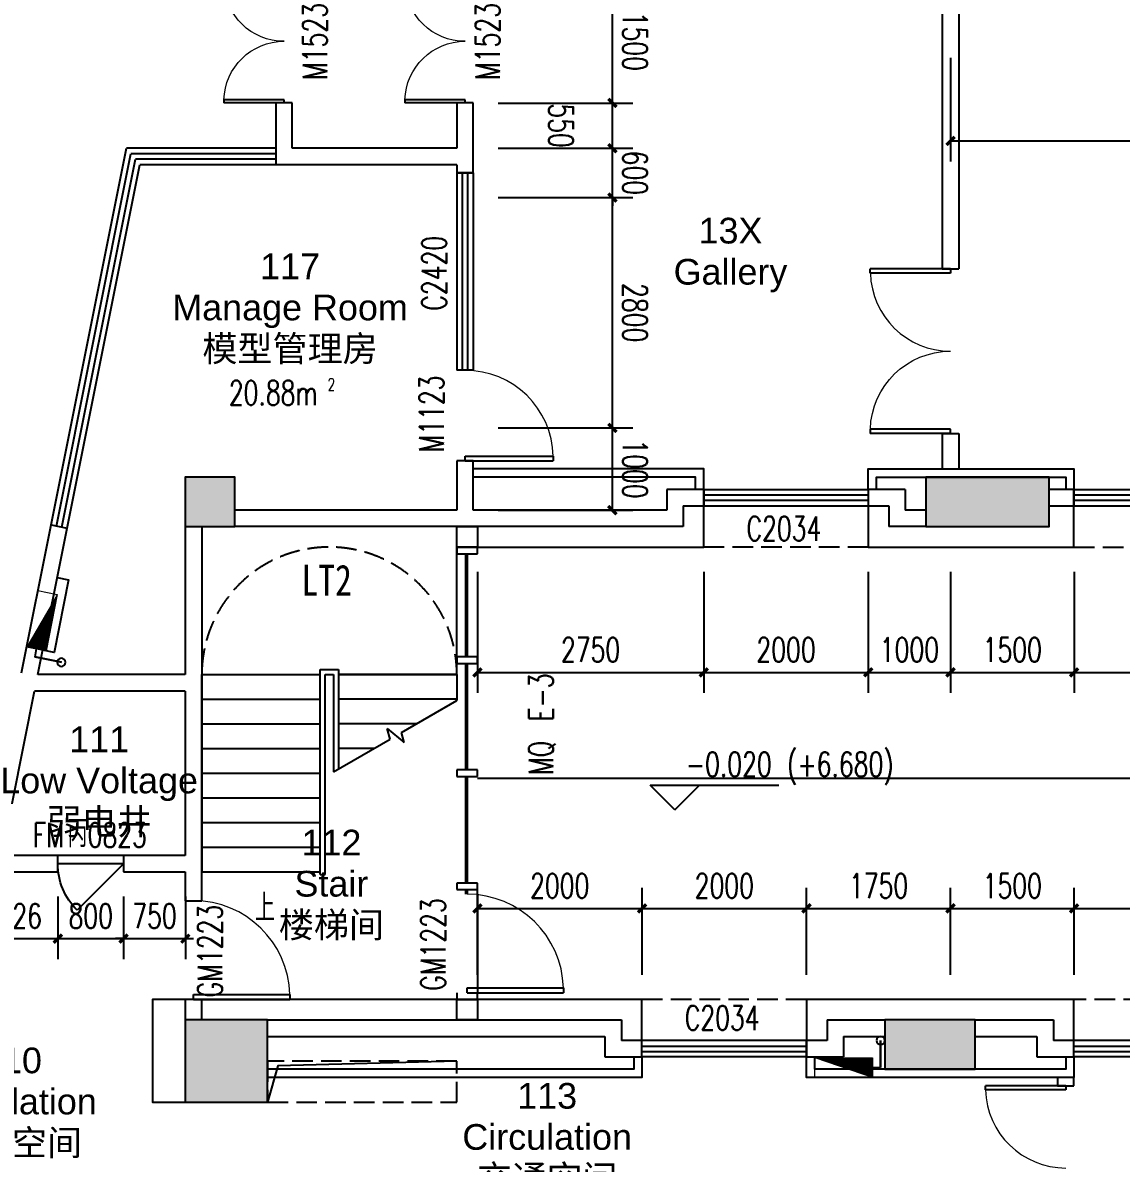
# Model space of a CAD drawing. Header units: inches. Extents: x -97096 to 280004, y -37912 to 97116.
# Drawn here: x 227146 to 240494, y -13034 to 832 of the extents above; entities that cross this region are included whole.
import ezdxf
from ezdxf.enums import TextEntityAlignment as Align

# ---------------------------------------------------------------- set-up
doc = ezdxf.new("R2010")
doc.units = ezdxf.units.IN
doc.header["$LTSCALE"] = 1000
doc.header["$MEASUREMENT"] = 0
doc.linetypes.add('DASH', pattern=[0.35, 0.25, -0.1])
for name, color, linetype in [('3T_BAR', 7, 'Continuous'), ('A-DETL-NOTE', 1, 'Continuous'), ('COLUMN', 2, 'Continuous'), ('CURTWALL', 4, 'Continuous'), ('DIM_ELEV', 3, 'Continuous'), ('DIM_SYMB', 3, 'Continuous'), ('DOOR_FIRE', 4, 'Continuous'), ('DOOR_FIRE_TEXT', 7, 'Continuous'), ('PUB_DIM', 3, 'Continuous'), ('PUB_HATCH', 253, 'Continuous'), ('PUB_TEXT', 7, 'Continuous'), ('S-XP', 1, 'Continuous'), ('S-XP-LG', 32, 'Continuous'), ('SEE', 5, 'Continuous'), ('SPACE', 7, 'Continuous'), ('STAIR', 3, 'Continuous'), ('SURFACE', 6, 'Continuous'), ('SURFACE-INT', 62, 'Continuous'), ('WALL', 2, 'Continuous'), ('WINDOW', 4, 'Continuous'), ('WINDOW_TEXT', 7, 'Continuous')]:
    doc.layers.add(name, color=color, linetype=linetype)
doc.layers.add('S-XIAO', color=30, linetype='Continuous', lineweight=5)
doc.styles.add('510p-01$0$Arial_2', font='arial.ttf', dxfattribs={"height": 6.392964})
doc.styles.add('_TCH_DIM', font='SIMPLEX', dxfattribs={"bigfont": 'GBCBIG'})
doc.styles.add('_TCH_DIM_T3', font='SIMPLEX', dxfattribs={"width": 0.705882, "bigfont": 'GBCBIG'})
doc.styles.add('_TCH_SPACE', font='SIMPLEX', dxfattribs={"bigfont": 'GBCBIG'})
doc.styles.add('_TCH_WINDOW', font='SIMPLEX', dxfattribs={"bigfont": 'GBCBIG'})
doc.styles.add('DIMHT', font='', dxfattribs={"width": 0.8})
doc.styles.get('DIMHT').set_extended_font_data('SimHei')
doc.dimstyles.new('_TCH_ARCH&&100', dxfattribs={"dimtxt": 297.5, "dimasz": 100, "dimexe": 250, "dimexo": 300, "dimgap": 126.25, "dimtad": 1, "dimdec": 0, "dimzin": 0, "dimdsep": 46, "dimtxsty": '_TCH_DIM_T3', "dimblk": 'ARCHTICK', "dimcen": 0.09, "dimclrt": 7, "dimazin": 2, "dimtfac": 1, "dimtdec": 0, "dimtix": 1, "dimtmove": 2, "dimatfit": 3, "dimfxl": 1, "dimtolj": 1, "dimtzin": 0, "dimarcsym": 0})

# ---------------------------------------------------------------- blocks, each defined once
blk = doc.blocks.new('510p-01$0$material tag')
blk = doc.blocks.new('xiao1')
at = {"layer": 'S-XIAO', "linetype": 'Continuous'}
h = blk.add_hatch(dxfattribs=at)
h.set_pattern_fill('ANSI31', color=256, scale=10, angle=50.7991, style=0)
h.set_pattern_definition([(303.65423114, (388979.3095, -60193.9407), (1.0404963449, 0.692724589), [])])
h.paths.add_polyline_path([(-347652, 932668), (-346952, 932668), (-346952, 932908)])
blk.add_lwpolyline([(-347652, 932668), (-346952, 932668), (-346952, 932908), (-347652, 932908)], close=True, dxfattribs=at)
at = {"layer": 'S-XP'}
for p, q in [((-346952, 932788), (-346852, 932788)), ((-346852, 932788), (-346852, 932458))]:
    blk.add_line(p, q, dxfattribs=at)
at = {"layer": 'S-XP', "linetype": 'Continuous', "ltscale": 2}
blk.add_line((-346852, 932458), (-346852, 932788), dxfattribs=at)
at = {"layer": 'S-XP-LG'}
blk.add_circle((-346852, 932458), 50, dxfattribs=at)
blk = doc.blocks.new('_ArchTick')
at = {"color": 0, "linetype": 'ByBlock', "const_width": 0.4}
blk.add_lwpolyline([(-0.5, -0.5), (0.5, 0.5)], dxfattribs=at)
blk = doc.blocks.new('*D732')
at = {"layer": 'Defpoints', "color": 0, "transparency": 16777216}
for p in [(243921, -9936), (239921, -11043), (243921, -11043)]:
    blk.add_point(p, dxfattribs=at)
at = {"layer": 'PUB_DIM', "color": 0, "lineweight": -2, "transparency": 16777216}
for p, q in [((239921, -10743), (239921, -9686)), ((243921, -10743), (243921, -9686)), ((239921, -9936), (243921, -9936))]:
    blk.add_line(p, q, dxfattribs=at)
at = {"layer": 'PUB_DIM', "color": 0, "lineweight": -2, "transparency": 16777216, "xscale": 100, "yscale": 100, "zscale": 100, "rotation": 180}
blk.add_blockref('_ArchTick', (239921, -9936), dxfattribs=at)
at = {"layer": 'PUB_DIM', "color": 0, "lineweight": -2, "transparency": 16777216, "xscale": 100, "yscale": 100, "zscale": 100}
blk.add_blockref('_ArchTick', (243921, -9936), dxfattribs=at)
at = {"layer": 'PUB_DIM', "color": 7, "transparency": 16777216, "insert": (241921, -9661), "char_height": 297.5, "attachment_point": 5, "style": '_TCH_DIM_T3'}
blk.add_mtext('\\A1;4000', dxfattribs=at)
blk = doc.blocks.new('*D733')
at = {"layer": 'Defpoints', "color": 0, "transparency": 16777216}
for p in [(239921, -9936), (238421, -11043), (239921, -11043)]:
    blk.add_point(p, dxfattribs=at)
at = {"layer": 'PUB_DIM', "color": 0, "lineweight": -2, "transparency": 16777216}
for p, q in [((238421, -10743), (238421, -9686)), ((239921, -10743), (239921, -9686)), ((238421, -9936), (239921, -9936))]:
    blk.add_line(p, q, dxfattribs=at)
at = {"layer": 'PUB_DIM', "color": 0, "lineweight": -2, "transparency": 16777216, "xscale": 100, "yscale": 100, "zscale": 100, "rotation": 180}
blk.add_blockref('_ArchTick', (238421, -9936), dxfattribs=at)
at = {"layer": 'PUB_DIM', "color": 0, "lineweight": -2, "transparency": 16777216, "xscale": 100, "yscale": 100, "zscale": 100}
blk.add_blockref('_ArchTick', (239921, -9936), dxfattribs=at)
at = {"layer": 'PUB_DIM', "color": 7, "transparency": 16777216, "insert": (239171, -9661), "char_height": 297.5, "attachment_point": 5, "style": '_TCH_DIM_T3'}
blk.add_mtext('\\A1;1500', dxfattribs=at)
blk = doc.blocks.new('*D734')
at = {"layer": 'Defpoints', "color": 0, "transparency": 16777216}
for p in [(238421, -9936), (236671, -11043), (238421, -11043)]:
    blk.add_point(p, dxfattribs=at)
at = {"layer": 'PUB_DIM', "color": 0, "lineweight": -2, "transparency": 16777216}
for p, q in [((236671, -10743), (236671, -9686)), ((238421, -10743), (238421, -9686)), ((236671, -9936), (238421, -9936))]:
    blk.add_line(p, q, dxfattribs=at)
at = {"layer": 'PUB_DIM', "color": 0, "lineweight": -2, "transparency": 16777216, "xscale": 100, "yscale": 100, "zscale": 100, "rotation": 180}
blk.add_blockref('_ArchTick', (236671, -9936), dxfattribs=at)
at = {"layer": 'PUB_DIM', "color": 0, "lineweight": -2, "transparency": 16777216, "xscale": 100, "yscale": 100, "zscale": 100}
blk.add_blockref('_ArchTick', (238421, -9936), dxfattribs=at)
at = {"layer": 'PUB_DIM', "color": 7, "transparency": 16777216, "insert": (237546, -9661), "char_height": 297.5, "attachment_point": 5, "style": '_TCH_DIM_T3'}
blk.add_mtext('\\A1;1750', dxfattribs=at)
blk = doc.blocks.new('*D735')
at = {"layer": 'Defpoints', "color": 0, "transparency": 16777216}
for p in [(236671, -9936), (234671, -11043), (236671, -11043)]:
    blk.add_point(p, dxfattribs=at)
at = {"layer": 'PUB_DIM', "color": 0, "lineweight": -2, "transparency": 16777216}
for p, q in [((234671, -10743), (234671, -9686)), ((236671, -10743), (236671, -9686)), ((234671, -9936), (236671, -9936))]:
    blk.add_line(p, q, dxfattribs=at)
at = {"layer": 'PUB_DIM', "color": 0, "lineweight": -2, "transparency": 16777216, "xscale": 100, "yscale": 100, "zscale": 100, "rotation": 180}
blk.add_blockref('_ArchTick', (234671, -9936), dxfattribs=at)
at = {"layer": 'PUB_DIM', "color": 0, "lineweight": -2, "transparency": 16777216, "xscale": 100, "yscale": 100, "zscale": 100}
blk.add_blockref('_ArchTick', (236671, -9936), dxfattribs=at)
at = {"layer": 'PUB_DIM', "color": 7, "transparency": 16777216, "insert": (235671, -9661), "char_height": 297.5, "attachment_point": 5, "style": '_TCH_DIM_T3'}
blk.add_mtext('\\A1;2000', dxfattribs=at)
blk = doc.blocks.new('*D736')
at = {"layer": 'Defpoints', "color": 0, "transparency": 16777216}
for p in [(234671, -9936), (232671, -11043), (234671, -11043)]:
    blk.add_point(p, dxfattribs=at)
at = {"layer": 'PUB_DIM', "color": 0, "lineweight": -2, "transparency": 16777216}
for p, q in [((232671, -10743), (232671, -9686)), ((234671, -10743), (234671, -9686)), ((232671, -9936), (234671, -9936))]:
    blk.add_line(p, q, dxfattribs=at)
at = {"layer": 'PUB_DIM', "color": 0, "lineweight": -2, "transparency": 16777216, "xscale": 100, "yscale": 100, "zscale": 100, "rotation": 180}
blk.add_blockref('_ArchTick', (232671, -9936), dxfattribs=at)
at = {"layer": 'PUB_DIM', "color": 0, "lineweight": -2, "transparency": 16777216, "xscale": 100, "yscale": 100, "zscale": 100}
blk.add_blockref('_ArchTick', (234671, -9936), dxfattribs=at)
at = {"layer": 'PUB_DIM', "color": 7, "transparency": 16777216, "insert": (233671, -9661), "char_height": 297.5, "attachment_point": 5, "style": '_TCH_DIM_T3'}
blk.add_mtext('\\A1;2000', dxfattribs=at)
blk = doc.blocks.new('*D739')
at = {"layer": 'Defpoints', "color": 0, "transparency": 16777216}
for p in [(238421, 707), (257321, 707), (257321, -605)]:
    blk.add_point(p, dxfattribs=at)
at = {"layer": 'PUB_DIM', "color": 0, "lineweight": -2, "transparency": 16777216}
for p, q in [((238421, 407), (238421, -855)), ((257321, 407), (257321, -855)), ((238421, -605), (257321, -605))]:
    blk.add_line(p, q, dxfattribs=at)
at = {"layer": 'PUB_DIM', "color": 0, "lineweight": -2, "transparency": 16777216, "xscale": 100, "yscale": 100, "zscale": 100, "rotation": 180}
blk.add_blockref('_ArchTick', (238421, -605), dxfattribs=at)
at = {"layer": 'PUB_DIM', "color": 0, "lineweight": -2, "transparency": 16777216, "xscale": 100, "yscale": 100, "zscale": 100}
blk.add_blockref('_ArchTick', (257321, -605), dxfattribs=at)
at = {"layer": 'PUB_DIM', "color": 7, "transparency": 16777216, "insert": (247871, -330), "char_height": 297.5, "attachment_point": 5, "style": '_TCH_DIM_T3'}
blk.add_mtext('\\A1;18900', dxfattribs=at)
blk = doc.blocks.new('*D749')
at = {"layer": 'Defpoints', "color": 0, "transparency": 16777216}
for p in [(228371, -9493), (229121, -9493), (229121, -10304)]:
    blk.add_point(p, dxfattribs=at)
at = {"layer": 'PUB_DIM', "color": 0, "lineweight": -2, "transparency": 16777216}
for p, q in [((228371, -9793), (228371, -10554)), ((229121, -9793), (229121, -10554)), ((228371, -10304), (228271, -10304)), ((228371, -10304), (229121, -10304)), ((229121, -10304), (229221, -10304))]:
    blk.add_line(p, q, dxfattribs=at)
at = {"layer": 'PUB_DIM', "color": 0, "lineweight": -2, "transparency": 16777216, "xscale": 100, "yscale": 100, "zscale": 100}
blk.add_blockref('_ArchTick', (228371, -10304), dxfattribs=at)
at = {"layer": 'PUB_DIM', "color": 0, "lineweight": -2, "transparency": 16777216, "xscale": 100, "yscale": 100, "zscale": 100, "rotation": 180}
blk.add_blockref('_ArchTick', (229121, -10304), dxfattribs=at)
at = {"layer": 'PUB_DIM', "color": 7, "transparency": 16777216, "insert": (228746, -10029), "char_height": 297.5, "attachment_point": 5, "style": '_TCH_DIM_T3'}
blk.add_mtext('\\A1;750', dxfattribs=at)
blk = doc.blocks.new('*D750')
at = {"layer": 'Defpoints', "color": 0, "transparency": 16777216}
for p in [(227571, -9493), (228371, -9493), (228371, -10304)]:
    blk.add_point(p, dxfattribs=at)
at = {"layer": 'PUB_DIM', "color": 0, "lineweight": -2, "transparency": 16777216}
for p, q in [((227571, -9793), (227571, -10554)), ((228371, -9793), (228371, -10554)), ((227571, -10304), (228371, -10304))]:
    blk.add_line(p, q, dxfattribs=at)
at = {"layer": 'PUB_DIM', "color": 0, "lineweight": -2, "transparency": 16777216, "xscale": 100, "yscale": 100, "zscale": 100, "rotation": 180}
blk.add_blockref('_ArchTick', (227571, -10304), dxfattribs=at)
at = {"layer": 'PUB_DIM', "color": 0, "lineweight": -2, "transparency": 16777216, "xscale": 100, "yscale": 100, "zscale": 100}
blk.add_blockref('_ArchTick', (228371, -10304), dxfattribs=at)
at = {"layer": 'PUB_DIM', "color": 7, "transparency": 16777216, "insert": (227971, -10029), "char_height": 297.5, "attachment_point": 5, "style": '_TCH_DIM_T3'}
blk.add_mtext('\\A1;800', dxfattribs=at)
blk = doc.blocks.new('*D751')
at = {"layer": 'Defpoints', "color": 0, "transparency": 16777216}
for p in [(226645, -9493), (227571, -9493), (227571, -10304)]:
    blk.add_point(p, dxfattribs=at)
at = {"layer": 'PUB_DIM', "color": 0, "lineweight": -2, "transparency": 16777216}
for p, q in [((226645, -9793), (226645, -10554)), ((227571, -9793), (227571, -10554)), ((226645, -10304), (227571, -10304))]:
    blk.add_line(p, q, dxfattribs=at)
at = {"layer": 'PUB_DIM', "color": 0, "lineweight": -2, "transparency": 16777216, "xscale": 100, "yscale": 100, "zscale": 100, "rotation": 180}
blk.add_blockref('_ArchTick', (226645, -10304), dxfattribs=at)
at = {"layer": 'PUB_DIM', "color": 0, "lineweight": -2, "transparency": 16777216, "xscale": 100, "yscale": 100, "zscale": 100}
blk.add_blockref('_ArchTick', (227571, -10304), dxfattribs=at)
at = {"layer": 'PUB_DIM', "color": 7, "transparency": 16777216, "insert": (227108, -10029), "char_height": 297.5, "attachment_point": 5, "style": '_TCH_DIM_T3'}
blk.add_mtext('\\A1;926', dxfattribs=at)
blk = doc.blocks.new('*D760')
at = {"layer": 'Defpoints', "color": 0, "transparency": 16777216}
for p in [(232621, -4093), (234311, -4093), (232621, -5093)]:
    blk.add_point(p, dxfattribs=at)
at = {"layer": 'PUB_DIM', "color": 0, "lineweight": -2, "transparency": 16777216}
for p, q in [((232921, -4093), (234561, -4093)), ((234311, -5093), (234311, -4093)), ((232921, -5093), (234561, -5093))]:
    blk.add_line(p, q, dxfattribs=at)
at = {"layer": 'PUB_DIM', "color": 0, "lineweight": -2, "transparency": 16777216, "xscale": 100, "yscale": 100, "zscale": 100}
for p, rotation in [((234311, -4093), 90.0000882665348), ((234311, -5093), 270.0000882665348)]:
    blk.add_blockref('_ArchTick', p, dxfattribs=dict(at, rotation=rotation))
at = {"layer": 'PUB_DIM', "color": 7, "transparency": 16777216, "insert": (234586, -4593), "char_height": 297.5, "attachment_point": 5, "rotation": 270.0001, "style": '_TCH_DIM_T3'}
blk.add_mtext('\\A1;1000', dxfattribs=at)
blk = doc.blocks.new('*D761')
at = {"layer": 'Defpoints', "color": 0, "transparency": 16777216}
for p in [(232621, -1293), (234311, -1293), (232621, -4093)]:
    blk.add_point(p, dxfattribs=at)
at = {"layer": 'PUB_DIM', "color": 0, "lineweight": -2, "transparency": 16777216}
for p, q in [((232921, -1293), (234561, -1293)), ((234311, -4093), (234311, -1293)), ((232921, -4093), (234561, -4093))]:
    blk.add_line(p, q, dxfattribs=at)
at = {"layer": 'PUB_DIM', "color": 0, "lineweight": -2, "transparency": 16777216, "xscale": 100, "yscale": 100, "zscale": 100}
for p, rotation in [((234311, -1293), 90.000088266535), ((234311, -4093), 270.000088266535)]:
    blk.add_blockref('_ArchTick', p, dxfattribs=dict(at, rotation=rotation))
at = {"layer": 'PUB_DIM', "color": 7, "transparency": 16777216, "insert": (234586, -2693), "char_height": 297.5, "attachment_point": 5, "rotation": 270.0001, "style": '_TCH_DIM_T3'}
blk.add_mtext('\\A1;2800', dxfattribs=at)
blk = doc.blocks.new('*D762')
at = {"layer": 'Defpoints', "color": 0, "transparency": 16777216}
for p in [(232621, -693), (234311, -693), (232621, -1293)]:
    blk.add_point(p, dxfattribs=at)
at = {"layer": 'PUB_DIM', "color": 0, "lineweight": -2, "transparency": 16777216}
for p, q in [((232921, -693), (234561, -693)), ((234311, -693), (234311, -593)), ((234311, -1293), (234311, -693)), ((232921, -1293), (234561, -1293)), ((234311, -1293), (234311, -1393))]:
    blk.add_line(p, q, dxfattribs=at)
at = {"layer": 'PUB_DIM', "color": 0, "lineweight": -2, "transparency": 16777216, "xscale": 100, "yscale": 100, "zscale": 100}
for p, rotation in [((234311, -693), 270.0000882665324), ((234311, -1293), 90.00008826653242)]:
    blk.add_blockref('_ArchTick', p, dxfattribs=dict(at, rotation=rotation))
at = {"layer": 'PUB_DIM', "color": 7, "transparency": 16777216, "insert": (234586, -993), "char_height": 297.5, "attachment_point": 5, "rotation": 270.0001, "style": '_TCH_DIM_T3'}
blk.add_mtext('\\A1;600', dxfattribs=at)
blk = doc.blocks.new('*D763')
at = {"layer": 'Defpoints', "color": 0, "transparency": 16777216}
for p in [(232621, -143), (234311, -143), (232621, -693)]:
    blk.add_point(p, dxfattribs=at)
at = {"layer": 'PUB_DIM', "color": 0, "lineweight": -2, "transparency": 16777216}
for p, q in [((232921, -143), (234561, -143)), ((234311, -693), (234311, -143)), ((232921, -693), (234561, -693))]:
    blk.add_line(p, q, dxfattribs=at)
at = {"layer": 'PUB_DIM', "color": 0, "lineweight": -2, "transparency": 16777216, "xscale": 100, "yscale": 100, "zscale": 100}
for p, rotation in [((234311, -143), 90.00008826653601), ((234311, -693), 270.000088266536)]:
    blk.add_blockref('_ArchTick', p, dxfattribs=dict(at, rotation=rotation))
at = {"layer": 'PUB_DIM', "color": 7, "transparency": 16777216, "insert": (233686, -418), "char_height": 297.5, "attachment_point": 5, "rotation": 270.0001, "style": '_TCH_DIM_T3'}
blk.add_mtext('\\A1;550', dxfattribs=at)
blk = doc.blocks.new('*D764')
at = {"layer": 'Defpoints', "color": 0, "transparency": 16777216}
for p in [(232621, 1357), (234311, 1357), (232621, -143)]:
    blk.add_point(p, dxfattribs=at)
at = {"layer": 'PUB_DIM', "color": 0, "lineweight": -2, "transparency": 16777216}
for p, q in [((232921, 1357), (234561, 1357)), ((234311, -143), (234311, 1357)), ((232921, -143), (234561, -143))]:
    blk.add_line(p, q, dxfattribs=at)
at = {"layer": 'PUB_DIM', "color": 0, "lineweight": -2, "transparency": 16777216, "xscale": 100, "yscale": 100, "zscale": 100}
for p, rotation in [((234311, 1357), 90.00008826653465), ((234311, -143), 270.0000882665346)]:
    blk.add_blockref('_ArchTick', p, dxfattribs=dict(at, rotation=rotation))
at = {"layer": 'PUB_DIM', "color": 7, "transparency": 16777216, "insert": (234586, 607), "char_height": 297.5, "attachment_point": 5, "rotation": 270.0001, "style": '_TCH_DIM_T3'}
blk.add_mtext('\\A1;1500', dxfattribs=at)
blk = doc.blocks.new('*D785')
at = {"layer": 'Defpoints', "color": 0, "transparency": 16777216}
for p in [(232671, -5543), (235421, -5543), (235421, -7066)]:
    blk.add_point(p, dxfattribs=at)
at = {"layer": 'PUB_DIM', "color": 0, "lineweight": -2, "transparency": 16777216}
for p, q in [((232671, -5843), (232671, -7316)), ((235421, -5843), (235421, -7316)), ((232671, -7066), (235421, -7066))]:
    blk.add_line(p, q, dxfattribs=at)
at = {"layer": 'PUB_DIM', "color": 0, "lineweight": -2, "transparency": 16777216, "xscale": 100, "yscale": 100, "zscale": 100, "rotation": 180}
blk.add_blockref('_ArchTick', (232671, -7066), dxfattribs=at)
at = {"layer": 'PUB_DIM', "color": 0, "lineweight": -2, "transparency": 16777216, "xscale": 100, "yscale": 100, "zscale": 100}
blk.add_blockref('_ArchTick', (235421, -7066), dxfattribs=at)
at = {"layer": 'PUB_DIM', "color": 7, "transparency": 16777216, "insert": (234046, -6791), "char_height": 297.5, "attachment_point": 5, "style": '_TCH_DIM_T3'}
blk.add_mtext('\\A1;2750', dxfattribs=at)
blk = doc.blocks.new('*D786')
at = {"layer": 'Defpoints', "color": 0, "transparency": 16777216}
for p in [(235421, -5543), (237421, -5543), (237421, -7066)]:
    blk.add_point(p, dxfattribs=at)
at = {"layer": 'PUB_DIM', "color": 0, "lineweight": -2, "transparency": 16777216}
for p, q in [((235421, -5843), (235421, -7316)), ((237421, -5843), (237421, -7316)), ((235421, -7066), (237421, -7066))]:
    blk.add_line(p, q, dxfattribs=at)
at = {"layer": 'PUB_DIM', "color": 0, "lineweight": -2, "transparency": 16777216, "xscale": 100, "yscale": 100, "zscale": 100, "rotation": 180}
blk.add_blockref('_ArchTick', (235421, -7066), dxfattribs=at)
at = {"layer": 'PUB_DIM', "color": 0, "lineweight": -2, "transparency": 16777216, "xscale": 100, "yscale": 100, "zscale": 100}
blk.add_blockref('_ArchTick', (237421, -7066), dxfattribs=at)
at = {"layer": 'PUB_DIM', "color": 7, "transparency": 16777216, "insert": (236421, -6791), "char_height": 297.5, "attachment_point": 5, "style": '_TCH_DIM_T3'}
blk.add_mtext('\\A1;2000', dxfattribs=at)
blk = doc.blocks.new('*D787')
at = {"layer": 'Defpoints', "color": 0, "transparency": 16777216}
for p in [(237421, -5543), (238421, -5543), (238421, -7066)]:
    blk.add_point(p, dxfattribs=at)
at = {"layer": 'PUB_DIM', "color": 0, "lineweight": -2, "transparency": 16777216}
for p, q in [((237421, -5843), (237421, -7316)), ((238421, -5843), (238421, -7316)), ((237421, -7066), (238421, -7066))]:
    blk.add_line(p, q, dxfattribs=at)
at = {"layer": 'PUB_DIM', "color": 0, "lineweight": -2, "transparency": 16777216, "xscale": 100, "yscale": 100, "zscale": 100, "rotation": 180}
blk.add_blockref('_ArchTick', (237421, -7066), dxfattribs=at)
at = {"layer": 'PUB_DIM', "color": 0, "lineweight": -2, "transparency": 16777216, "xscale": 100, "yscale": 100, "zscale": 100}
blk.add_blockref('_ArchTick', (238421, -7066), dxfattribs=at)
at = {"layer": 'PUB_DIM', "color": 7, "transparency": 16777216, "insert": (237921, -6791), "char_height": 297.5, "attachment_point": 5, "style": '_TCH_DIM_T3'}
blk.add_mtext('\\A1;1000', dxfattribs=at)
blk = doc.blocks.new('*D788')
at = {"layer": 'Defpoints', "color": 0, "transparency": 16777216}
for p in [(238421, -5543), (239921, -5543), (239921, -7066)]:
    blk.add_point(p, dxfattribs=at)
at = {"layer": 'PUB_DIM', "color": 0, "lineweight": -2, "transparency": 16777216}
for p, q in [((238421, -5843), (238421, -7316)), ((239921, -5843), (239921, -7316)), ((238421, -7066), (239921, -7066))]:
    blk.add_line(p, q, dxfattribs=at)
at = {"layer": 'PUB_DIM', "color": 0, "lineweight": -2, "transparency": 16777216, "xscale": 100, "yscale": 100, "zscale": 100, "rotation": 180}
blk.add_blockref('_ArchTick', (238421, -7066), dxfattribs=at)
at = {"layer": 'PUB_DIM', "color": 0, "lineweight": -2, "transparency": 16777216, "xscale": 100, "yscale": 100, "zscale": 100}
blk.add_blockref('_ArchTick', (239921, -7066), dxfattribs=at)
at = {"layer": 'PUB_DIM', "color": 7, "transparency": 16777216, "insert": (239171, -6791), "char_height": 297.5, "attachment_point": 5, "style": '_TCH_DIM_T3'}
blk.add_mtext('\\A1;1500', dxfattribs=at)
blk = doc.blocks.new('*D789')
at = {"layer": 'Defpoints', "color": 0, "transparency": 16777216}
for p in [(239921, -5543), (242921, -5543), (242921, -7066)]:
    blk.add_point(p, dxfattribs=at)
at = {"layer": 'PUB_DIM', "color": 0, "lineweight": -2, "transparency": 16777216}
for p, q in [((239921, -5843), (239921, -7316)), ((242921, -5843), (242921, -7316)), ((239921, -7066), (242921, -7066))]:
    blk.add_line(p, q, dxfattribs=at)
at = {"layer": 'PUB_DIM', "color": 0, "lineweight": -2, "transparency": 16777216, "xscale": 100, "yscale": 100, "zscale": 100, "rotation": 180}
blk.add_blockref('_ArchTick', (239921, -7066), dxfattribs=at)
at = {"layer": 'PUB_DIM', "color": 0, "lineweight": -2, "transparency": 16777216, "xscale": 100, "yscale": 100, "zscale": 100}
blk.add_blockref('_ArchTick', (242921, -7066), dxfattribs=at)
at = {"layer": 'PUB_DIM', "color": 7, "transparency": 16777216, "insert": (241421, -6791), "char_height": 297.5, "attachment_point": 5, "style": '_TCH_DIM_T3'}
blk.add_mtext('\\A1;3000', dxfattribs=at)
blk = doc.blocks.new('_FZH')
blk.add_lwpolyline([(-0.5, -0.5), (0.5, -0.5), (0.5, 0.5), (-0.5, 0.5)], close=True)
at = {"layer": 'PUB_HATCH'}
blk.add_solid([(-0.5, -0.5), (0.5, -0.5), (-0.5, 0.5), (0.5, 0.5)], dxfattribs=at)
blk = doc.blocks.new('$DorLib2D$00000114')
at = {"color": 0}
blk.add_line((0.5, 0), (-0.207, 0.707), dxfattribs=at)
blk.add_arc((0.5, 0), 1, 135, 180, dxfattribs=at)
blk = doc.blocks.new('$DorLib2D$00000001')
for p, q in [((0.45, 0.975), (0.5, 0.975)), ((0.45, 0), (0.45, 0.975)), ((0.5, 0), (0.5, 0.975)), ((0.5, 0), (0.45, 0))]:
    blk.add_line(p, q)
at = {"lineweight": 13}
blk.add_arc((0.475, 0), 0.975, 91.4693, 180, dxfattribs=at)
blk = doc.blocks.new('$TCHSYS$WIN2D')
for p, q in [((-0.5, 0.5), (0.5, 0.5)), ((-0.5, 0.5), (-0.5, -0.5)), ((0.5, 0.5), (0.5, -0.5)), ((0.5, 0.1667), (-0.5, 0.1667)), ((0.5, -0.1667), (-0.5, -0.1667)), ((-0.5, -0.5), (0.5, -0.5))]:
    blk.add_line(p, q)
blk = doc.blocks.new('$DorLib2D$00000002')
for p, q in [((-0.5, 0), (-0.5, 0.4875)), ((-0.475, 0.4875), (-0.5, 0.4875)), ((-0.475, 0), (-0.475, 0.4875)), ((0.475, 0), (0.475, 0.4875)), ((0.475, 0.4875), (0.5, 0.4875)), ((0.5, 0), (0.5, 0.4875)), ((-0.5, 0), (-0.475, 0)), ((0.5, 0), (0.475, 0))]:
    blk.add_line(p, q)
at = {"lineweight": 13}
for centre, start, end in [((-0.4875, 0), 0, 88.53072), ((0.4875, 0), 91.46928, 180)]:
    blk.add_arc(centre, 0.4875, start, end, dxfattribs=at)
blk = doc.blocks.new('A$C27AB4F43')
at = {"layer": 'WINDOW', "yscale": 1000, "zscale": 1000}
for p, xscale in [((1450, 975), -1000), ((2450, 975), 1000)]:
    blk.add_blockref('$DorLib2D$00000001', p, dxfattribs=dict(at, xscale=xscale))

msp = doc.modelspace()

# ---------------------------------------------------------------- linework, layer by layer
at = {"layer": '3T_BAR'}
for p, q in [((232420.8, -5542.9), (232420.8, -5622.9)), ((232670.8, -5542.9), (232420.8, -5542.9)), ((232670.8, -5622.9), (232670.8, -5542.9)), ((232420.8, -5622.9), (232670.8, -5622.9)), ((232420.8, -6877.9), (232420.8, -6957.9)), ((232670.8, -6877.9), (232420.8, -6877.9)), ((232670.8, -6957.9), (232670.8, -6877.9)), ((232420.8, -6957.9), (232670.8, -6957.9)), ((232420.8, -8252.9), (232420.8, -8332.9)), ((232670.8, -8252.9), (232420.8, -8252.9)), ((232670.8, -8332.9), (232670.8, -8252.9)), ((232420.8, -8332.9), (232670.8, -8332.9)), ((232420.8, -9627.9), (232420.8, -9707.9)), ((232670.8, -9627.9), (232420.8, -9627.9)), ((232670.8, -9707.9), (232670.8, -9627.9)), ((232420.8, -9707.9), (232670.8, -9707.9)), ((232420.8, -10962.9), (232420.8, -11042.9)), ((232420.8, -11042.9), (232670.8, -11042.9)), ((232670.8, -11042.9), (232670.8, -10962.9))]:
    msp.add_line(p, q, dxfattribs=at)
for points in [[(232670.8, -5542.9), (232420.8, -5542.9), (232420.8, -5292.9), (232670.8, -5292.9)], [(232670.8, -11292.9), (232420.8, -11292.9), (232420.8, -11042.9), (232670.8, -11042.9)]]:
    msp.add_lwpolyline(points, close=True, dxfattribs=at)
at = {"layer": 'CURTWALL'}
for p, q in [((227489, -5273.3), (228405.1, -692.9)), ((230220.7, -692.9), (228405.1, -692.9)), ((227554.4, -5286.4), (228459.7, -759.6)), ((227619.7, -5299.4), (228514.4, -826.2)), ((230220.7, -759.6), (228459.7, -759.6)), ((230220.7, -826.2), (228514.4, -826.2)), ((227685.1, -5312.5), (228569, -892.9)), ((230220.7, -892.9), (228569, -892.9)), ((232525.8, -5622.9), (232525.8, -6877.9)), ((232545.8, -5622.9), (232545.8, -6877.9)), ((232525.8, -6957.9), (232525.8, -8252.9)), ((232545.8, -6957.9), (232545.8, -8252.9)), ((232525.8, -8332.9), (232525.8, -9627.9)), ((232545.8, -8332.9), (232545.8, -9627.9)), ((232525.8, -9707.9), (232525.8, -9762.9)), ((232545.8, -9707.9), (232545.8, -9762.9))]:
    msp.add_line(p, q, dxfattribs=at)
at = {"layer": 'DIM_ELEV'}
for p, q in [((235068.7, -8737.8), (234768.7, -8437.8)), ((234768.7, -8437.8), (236333.7, -8437.8)), ((235068.7, -8737.8), (235368.7, -8437.8))]:
    msp.add_line(p, q, dxfattribs=at)
at = {"layer": 'DIM_SYMB'}
msp.add_line((232670.8, -8353), (271420.7, -8353), dxfattribs=at)
msp.add_lwpolyline([(230070.8, -9642.8, 0, 0, 0), (230070.8, -6192.8, 0, 0, 0), (231670.8, -6192.8, 0, 0, 0), (231670.8, -7392.8, 80, 0, 0), (231670.8, -7692.8, 0, 0, 0)], format="xyseb", dxfattribs=at)
msp.add_lwpolyline([(232420.7, -11792.9), (230244.3, -11849.2), (230119.7, -12292.9)], dxfattribs=at)
at = {"layer": 'DIM_SYMB', "linetype": 'DASH'}
msp.add_lwpolyline([(230120.7, -12292.9), (232420.7, -12292.9), (232420.7, -11792.9), (230120.7, -11792.9)], close=True, dxfattribs=at)
at = {"layer": 'DOOR_FIRE'}
for p, q in [((228370.7, -9292.9), (227570.7, -9292.9)), ((228370.7, -9392.9, 100), (227570.7, -9392.9, 100)), ((232670.8, -9762.9), (232670.8, -10962.9))]:
    msp.add_line(p, q, dxfattribs=at)
at = {"layer": 'SEE', "linetype": 'DASH'}
for p, q in [((237420.7, -5542.9), (235420.7, -5542.9)), ((239920.7, -5542.9), (242920.7, -5542.9)), ((236670.7, -11042.9), (234670.7, -11042.9)), ((243920.7, -11042.9), (239920.7, -11042.9))]:
    msp.add_line(p, q, dxfattribs=at)
at = {"layer": 'STAIR'}
for p, q in [((229320.8, -5292.9), (229320.8, -7092.8)), ((232420.8, -5292.8), (229720.7, -5292.8)), ((232420.8, -7092.8), (232420.8, -5292.8)), ((230760.8, -9522.8), (230760.8, -7032.8)), ((230760.8, -7032.8), (230980.8, -7032.8)), ((230980.8, -7032.8), (230980.8, -8241.2)), ((229320.8, -9492.8), (229320.8, -7092.8)), ((229320.8, -7092.8), (230760.8, -7092.8)), ((229320.8, -7092.8), (230760.8, -7092.8)), ((230820.8, -9492.8), (230820.8, -7092.8)), ((230820.8, -9522.8), (230820.8, -7092.8)), ((230820.8, -7092.8), (230920.8, -7092.8)), ((230820.8, -7092.8), (230920.8, -7092.8)), ((230920.8, -7092.8), (230920.8, -8275.8)), ((230920.8, -7092.8), (230920.8, -8275.8)), ((232420.8, -7092.8), (230980.8, -7092.8)), ((230980.8, -7092.8), (232420.8, -7092.8)), ((232420.8, -7092.8), (232420.8, -7409.8)), ((229320.8, -7392.8), (230760.8, -7392.8)), ((232420.8, -7392.8), (230980.8, -7392.8)), ((231748.6, -7797.9), (232420.8, -7409.8)), ((229320.8, -7692.8), (230760.8, -7692.8)), ((231930.6, -7692.8), (230980.8, -7692.8)), ((231610.2, -7877.8), (231575.3, -7747.4)), ((231575.3, -7747.4), (231781.3, -7920.3)), ((230920.8, -8275.8), (231610.2, -7877.8)), ((231781.3, -7920.3), (231748.6, -7797.9)), ((229320.8, -7992.8), (230760.8, -7992.8)), ((231410.9, -7992.8), (230980.8, -7992.8)), ((229320.8, -8292.8), (230760.8, -8292.8)), ((229320.8, -8592.8), (230760.8, -8592.8)), ((229320.8, -8892.8), (230760.8, -8892.8)), ((229320.8, -9192.8), (230760.8, -9192.8)), ((229320.8, -9492.8), (230760.8, -9492.8)), ((230760.8, -9522.8), (230820.8, -9522.8))]:
    msp.add_line(p, q, dxfattribs=at)
at = {"layer": 'STAIR', "linetype": 'DASH'}
msp.add_arc((230870.8, -7092.8), 1550, 359.99739, 180.00261, dxfattribs=at)
at = {"layer": 'SURFACE'}
for points in [[(232420.7, -5542.9), (235420.7, -5542.9), (235420.7, -5042.9)], [(237420.7, -5042.9), (237420.7, -5542.9), (239920.7, -5542.9), (239920.7, -5042.9)], [(234670.7, -11542.9), (234670.7, -11042.9), (229320.7, -11042.9)], [(239920.7, -11542.9), (239920.7, -11042.9), (236670.7, -11042.9), (236670.7, -11542.9)]]:
    msp.add_lwpolyline(points, dxfattribs=at)
at = {"layer": 'SURFACE-INT'}
for points in [[(235420.7, -4842.9), (235420.7, -4592.9), (232620.7, -4592.9)], [(235320.7, -4842.9), (235320.7, -4692.9), (232620.7, -4692.9)], [(237420.7, -4842.9), (237420.7, -4592.9), (239920.7, -4592.9), (239920.7, -4842.9)], [(237520.7, -4842.9), (237520.7, -4692.9), (239820.7, -4692.9), (239820.7, -4842.9)], [(229120.8, -11042.9), (228720.8, -11042.9), (228720.7, -12292.9), (229120.7, -12292.9)], [(234670.7, -11742.9), (234670.7, -11992.9), (230120.7, -11992.9)], [(234570.7, -11742.9), (234570.7, -11892.9), (230120.7, -11892.9)], [(239920.7, -11742.9), (239920.7, -11992.9), (236670.7, -11992.9), (236670.7, -11742.9)], [(239820.7, -11742.9), (239820.7, -11892.9), (236770.7, -11892.9), (236770.7, -11742.9)]]:
    msp.add_lwpolyline(points, dxfattribs=at)
at = {"layer": 'WALL'}
for p, q in [((238320.7, 1907.1), (238320.7, -2160.9)), ((238520.7, 1907.1), (238520.7, -2160.9)), ((230420.7, -142.9), (230220.7, -142.9)), ((230220.7, -142.9), (230220.7, -892.9)), ((230420.7, -692.9), (230420.7, -142.9)), ((232620.7, -142.9), (232420.7, -142.9)), ((232420.7, -142.9), (232420.7, -692.9)), ((232620.7, -892.9), (232620.7, -142.9)), ((232420.7, -692.9), (230420.7, -692.9)), ((232420.7, -892.9), (230220.7, -892.9)), ((232420.7, -892.9), (232420.7, -992.9)), ((232620.7, -992.9), (232620.7, -892.9)), ((232420.7, -992.9), (232620.7, -992.9)), ((238320.7, -2160.9), (238520.7, -2160.9)), ((238320.7, -4160.9), (238520.7, -4160.9)), ((238320.7, -4160.9), (238320.7, -4592.9)), ((238520.7, -4160.9), (238520.7, -4592.9)), ((232620.7, -4492.9), (232420.7, -4492.9)), ((232420.7, -4492.9), (232420.7, -5092.9)), ((232620.7, -5092.9), (232620.7, -4492.9)), ((234970.8, -4842.9), (234970.8, -5092.9)), ((235420.7, -4842.9), (234970.8, -4842.9)), ((235420.7, -5042.9), (235420.7, -4842.9)), ((237870.8, -4842.9), (237420.7, -4842.9)), ((237420.7, -4842.9), (237420.7, -5042.9)), ((237870.8, -4842.9), (237870.8, -5092.9)), ((239920.7, -4842.9), (239620.7, -4842.9)), ((239920.7, -5042.9), (239920.7, -4842.9)), ((232420.7, -5092.9), (229720.7, -5092.9)), ((234970.8, -5092.9), (232620.7, -5092.9)), ((235170.8, -5042.9), (235170.8, -5292.9)), ((235170.8, -5042.9), (235420.7, -5042.9)), ((237420.7, -5042.9), (237670.8, -5042.9)), ((237670.8, -5042.9), (237670.8, -5292.9)), ((238120.7, -5092.9), (237870.8, -5092.9)), ((239620.7, -5042.9), (239920.7, -5042.9)), ((227129, -7073.3), (227489, -5273.3)), ((227329, -7092.9), (227685.1, -5312.5)), ((227489, -5273.3), (227685.1, -5312.5)), ((229120.7, -5292.9), (229120.7, -7092.9)), ((229320.7, -5292.9), (229320.7, -7092.9)), ((232520.7, -5292.9), (229720.7, -5292.9)), ((235170.8, -5292.9), (232520.7, -5292.9)), ((238120.7, -5292.9), (237670.8, -5292.9)), ((229120.7, -7092.9), (227329, -7092.9)), ((229320.7, -7092.9), (229320.7, -9492.9)), ((226889, -9292.9), (227289, -7292.9)), ((229120.7, -7292.9), (227289, -7292.9)), ((229120.7, -7292.9), (229120.7, -9292.9)), ((227570.7, -9292.9), (226889, -9292.9)), ((227570.7, -9492.9), (227570.7, -9292.9)), ((229120.7, -9292.9), (228370.7, -9292.9)), ((228370.7, -9292.9), (228370.7, -9492.9)), ((226645.1, -9492.9), (227570.7, -9492.9)), ((228370.7, -9492.9), (229120.7, -9492.9)), ((229120.7, -9492.9), (229120.7, -9842.9)), ((229320.7, -9842.9), (229320.7, -9492.9)), ((229120.7, -9842.9), (229320.7, -9842.9)), ((229320.7, -11042.9), (229120.7, -11042.9)), ((229120.7, -11042.9), (229120.7, -11292.9)), ((229320.7, -11292.9), (229320.7, -11042.9)), ((230120.7, -11292.9), (234420.8, -11292.9)), ((234420.8, -11292.9), (234420.8, -11542.9)), ((236920.8, -11292.9), (236920.8, -11542.9)), ((236920.8, -11292.9), (237620.7, -11292.9)), ((238720.7, -11292.9), (239670.8, -11292.9)), ((239670.8, -11292.9), (239670.8, -11542.9)), ((230120.7, -11492.9), (234220.8, -11492.9)), ((234220.8, -11492.9), (234220.8, -11742.9)), ((237120.8, -11492.9), (237120.8, -11742.9)), ((237120.8, -11492.9), (237620.7, -11492.9)), ((238720.7, -11492.9), (239470.8, -11492.9)), ((239470.8, -11492.9), (239470.8, -11742.9)), ((234670.7, -11542.9), (234420.8, -11542.9)), ((234670.7, -11742.9), (234670.7, -11542.9)), ((236920.8, -11542.9), (236670.7, -11542.9)), ((236670.7, -11542.9), (236670.7, -11742.9)), ((239920.7, -11542.9), (239670.8, -11542.9)), ((239920.7, -11742.9), (239920.7, -11542.9)), ((234220.8, -11742.9), (234670.7, -11742.9)), ((236670.7, -11742.9), (237120.8, -11742.9)), ((239470.8, -11742.9), (239920.7, -11742.9)), ((239720.7, -11992.9), (239720.7, -12092.9)), ((239920.7, -12092.9), (239920.7, -11992.9)), ((239720.7, -12092.9), (239920.7, -12092.9))]:
    msp.add_line(p, q, dxfattribs=at)
msp.add_lwpolyline([(227564.8, -5914.2), (227702.1, -5941.6), (227525.6, -6824.1), (227388.3, -6796.7)], dxfattribs=at)

# ---------------------------------------------------------------- block references
at = {"xscale": -1}
for p, rotation in [((1073941.1, -529930.3), 78.69006744550542), ((584422.8, 920915.4), 180)]:
    msp.add_blockref('xiao1', p, dxfattribs=dict(at, rotation=rotation))
at = {"layer": 'A-DETL-NOTE'}
ref = msp.add_blockref('510p-01$0$material tag', (55366.6, -77527.3), dxfattribs=dict(at, xscale=3.125, yscale=3.125, zscale=3.125))
ref.add_attrib('ROOM_TAG', '13X', dxfattribs={"layer": '0', "height": 312.5, "style": '510p-01$0$Arial_2'}).set_placement((235746.2, -1695.1), align=Align.MIDDLE_CENTER)
ref.add_attrib('NAME_ENG', 'Gallery', dxfattribs={"layer": '0', "height": 312.5, "style": '510p-01$0$Arial_2'}).set_placement((235746.2, -2195.1), align=Align.MIDDLE_CENTER)
ref = msp.add_blockref('510p-01$0$material tag', (50013.9, -77961.3), dxfattribs=dict(at, xscale=3.125, yscale=3.125, zscale=3.125))
ref.add_attrib('ROOM_TAG', '117', dxfattribs={"layer": '0', "height": 312.5, "style": '510p-01$0$Arial_2'}).set_placement((230393.5, -2129.1), align=Align.MIDDLE_CENTER)
ref.add_attrib('NAME_ENG', 'Manage Room', dxfattribs={"layer": '0', "height": 312.5, "style": '510p-01$0$Arial_2'}).set_placement((230393.5, -2629.1), align=Align.MIDDLE_CENTER)
ref.add_attrib('NAME_CN', '模型管理房', dxfattribs={"layer": '0', "height": 312.5, "style": '510p-01$0$Arial_2'}).set_placement((230393.5, -3129.1), align=Align.MIDDLE_CENTER)
ref = msp.add_blockref('510p-01$0$material tag', (47693.5, -83712.7), dxfattribs=dict(at, xscale=3.125, yscale=3.125, zscale=3.125))
ref.add_attrib('ROOM_TAG', '111', dxfattribs={"layer": '0', "height": 312.5, "style": '510p-01$0$Arial_2'}).set_placement((228073.1, -7880.5), align=Align.MIDDLE_CENTER)
ref.add_attrib('NAME_ENG', 'Low Voltage', dxfattribs={"layer": '0', "height": 312.5, "style": '510p-01$0$Arial_2'}).set_placement((228073.1, -8380.5), align=Align.MIDDLE_CENTER)
ref.add_attrib('NAME_CN', '弱电井', dxfattribs={"layer": '0', "height": 312.5, "style": '510p-01$0$Arial_2'}).set_placement((228073.1, -8880.5), align=Align.MIDDLE_CENTER)
ref = msp.add_blockref('510p-01$0$material tag', (50516.5, -84968.2), dxfattribs=dict(at, xscale=3.125, yscale=3.125, zscale=3.125))
ref.add_attrib('ROOM_TAG', '112', dxfattribs={"layer": '0', "height": 312.5, "style": '510p-01$0$Arial_2'}).set_placement((230896.2, -9136), align=Align.MIDDLE_CENTER)
ref.add_attrib('NAME_ENG', 'Stair', dxfattribs={"layer": '0', "height": 312.5, "style": '510p-01$0$Arial_2'}).set_placement((230896.2, -9636), align=Align.MIDDLE_CENTER)
ref.add_attrib('NAME_CN', '楼梯间', dxfattribs={"layer": '0', "height": 312.5, "style": '510p-01$0$Arial_2'}).set_placement((230896.2, -10136), align=Align.MIDDLE_CENTER)
ref = msp.add_blockref('510p-01$0$material tag', (46634.5, -87616.5), dxfattribs=dict(at, xscale=3.125, yscale=3.125, zscale=3.125))
ref.add_attrib('ROOM_TAG', '110', dxfattribs={"layer": '0', "height": 312.5, "style": '510p-01$0$Arial_2'}).set_placement((227014.1, -11784.3), align=Align.MIDDLE_CENTER)
ref.add_attrib('NAME_ENG', 'Circulation', dxfattribs={"layer": '0', "height": 312.5, "style": '510p-01$0$Arial_2'}).set_placement((227014.1, -12284.3), align=Align.MIDDLE_CENTER)
ref.add_attrib('NAME_CN', '交通空间', dxfattribs={"layer": '0', "height": 312.5, "style": '510p-01$0$Arial_2'}).set_placement((227014.1, -12784.3), align=Align.MIDDLE_CENTER)
ref = msp.add_blockref('510p-01$0$material tag', (53138.5, -88047.3), dxfattribs=dict(at, xscale=3.125, yscale=3.125, zscale=3.125))
ref.add_attrib('ROOM_TAG', '113', dxfattribs={"layer": '0', "height": 312.5, "style": '510p-01$0$Arial_2'}).set_placement((233518.2, -12215.1), align=Align.MIDDLE_CENTER)
ref.add_attrib('NAME_ENG', 'Circulation', dxfattribs={"layer": '0', "height": 312.5, "style": '510p-01$0$Arial_2'}).set_placement((233518.2, -12715.1), align=Align.MIDDLE_CENTER)
ref.add_attrib('NAME_CN', '交通空间', dxfattribs={"layer": '0', "height": 312.5, "style": '510p-01$0$Arial_2'}).set_placement((233518.2, -13215.1), align=Align.MIDDLE_CENTER)
at = {"layer": 'COLUMN'}
for p, xscale, yscale, zscale in [((229420.7, -4992.9), 600, 600, 600), ((238870.7, -4992.9), 1500.000000001062, 600.0000000002474, 600.0000000002474), ((229620.7, -11792.9), 999.9999999998035, 999.9999999998035, 999.9999999998035), ((238170.7, -11592.9), 1100.000000000407, 600, 600)]:
    msp.add_blockref('_FZH', p, dxfattribs=dict(at, xscale=xscale, yscale=yscale, zscale=zscale))
at = {"layer": 'DOOR_FIRE', "xscale": -800, "yscale": 800, "zscale": 200, "rotation": 180}
msp.add_blockref('$DorLib2D$00000114', (227970.7, -9392.9), dxfattribs=at)
at = {"layer": 'DOOR_FIRE'}
ref = msp.add_blockref('$DorLib2D$00000001', (229220.7, -10442.9), dxfattribs=dict(at, xscale=1200, yscale=1200, zscale=200, rotation=270))
ref.add_attrib('A', 'GM1223', (229569.5, -11017.9), dxfattribs={"layer": 'DOOR_FIRE_TEXT', "height": 297.5, "rotation": 90, "style": '_TCH_WINDOW', "width": 0.705882})
ref = msp.add_blockref('$DorLib2D$00000001', (232545.8, -10362.9), dxfattribs=dict(at, xscale=1200, yscale=1200, zscale=250, rotation=269.9999999999937))
ref.add_attrib('A', 'GM1223', (232282, -10937.9), dxfattribs={"layer": 'DOOR_FIRE_TEXT', "height": 297.5, "rotation": 90, "style": '_TCH_WINDOW', "width": 0.705882})
at = {"layer": 'SURFACE-INT', "rotation": 90}
msp.add_blockref('A$C27AB4F43', (239395.7, -5110.9), dxfattribs=at)
at = {"layer": 'WINDOW'}
ref = msp.add_blockref('$DorLib2D$00000002', (230320.7, 607.1), dxfattribs=dict(at, xscale=1500, yscale=-1500, zscale=1500, rotation=270))
ref.add_attrib('A', 'M1523', (230844.5, 137.1), dxfattribs={"layer": 'WINDOW_TEXT', "height": 297.5, "rotation": 90, "style": '_TCH_WINDOW', "width": 0.705882})
ref = msp.add_blockref('$DorLib2D$00000002', (232520.7, 607.1), dxfattribs=dict(at, xscale=1500, yscale=-1500, zscale=1500, rotation=270))
ref.add_attrib('A', 'M1523', (232944.5, 137.1), dxfattribs={"layer": 'WINDOW_TEXT', "height": 297.5, "rotation": 90, "style": '_TCH_WINDOW', "width": 0.705882})
ref = msp.add_blockref('$TCHSYS$WIN2D', (232520.7, -2192.9), dxfattribs=dict(at, xscale=2400, yscale=200, zscale=2400, rotation=270))
ref.add_attrib('A', 'C2420', (232294.5, -2667.9), dxfattribs={"layer": 'WINDOW_TEXT', "height": 297.5, "rotation": 90, "style": '_TCH_WINDOW', "width": 0.705882})
ref = msp.add_blockref('$DorLib2D$00000001', (232520.7, -3942.9), dxfattribs=dict(at, xscale=1100, yscale=1100, zscale=1100, rotation=270))
ref.add_attrib('A', 'M1123', (232261.8, -4392.9), dxfattribs={"layer": 'WINDOW_TEXT', "height": 297.5, "rotation": 90, "style": '_TCH_WINDOW', "width": 0.705882})
ref = msp.add_blockref('$TCHSYS$WIN2D', (236420.7, -4942.9), dxfattribs=dict(at, xscale=-2000, yscale=-200, zscale=-2000, rotation=180))
ref.add_attrib('A', 'C2034', (235940.7, -5466.6), dxfattribs={"layer": 'WINDOW_TEXT', "height": 297.5, "style": '_TCH_WINDOW', "width": 0.705882})
ref = msp.add_blockref('$TCHSYS$WIN2D', (241420.7, -4942.9), dxfattribs=dict(at, xscale=-3000, yscale=-200, zscale=-3000, rotation=180))
ref.add_attrib('A', 'C3034', (240940.7, -5466.6), dxfattribs={"layer": 'WINDOW_TEXT', "height": 297.5, "style": '_TCH_WINDOW', "width": 0.705882})
ref = msp.add_blockref('$TCHSYS$WIN2D', (235670.7, -11642.9), dxfattribs=dict(at, xscale=-2000, yscale=-200, zscale=-2000))
ref.add_attrib('A', 'C2034', (235190.7, -11416.6), dxfattribs={"layer": 'WINDOW_TEXT', "height": 297.5, "style": '_TCH_WINDOW', "width": 0.705882})
ref = msp.add_blockref('$TCHSYS$WIN2D', (241920.7, -11642.9), dxfattribs=dict(at, xscale=-4000, yscale=-200, zscale=-4000))
ref.add_attrib('A', 'C4030', (241445.7, -11416.6), dxfattribs={"layer": 'WINDOW_TEXT', "height": 297.5, "style": '_TCH_WINDOW', "width": 0.705882})
at = {"layer": 'WINDOW', "xscale": 1000, "yscale": 1000, "zscale": 1000, "rotation": 90}
msp.add_blockref('$DorLib2D$00000001', (239820.7, -12592.9), dxfattribs=at)

# ---------------------------------------------------------------- texts
at = {"layer": 'DOOR_FIRE_TEXT', "style": '_TCH_WINDOW'}
msp.add_text('丙', height=337.6, dxfattribs=at).set_placement((227687.9, -9192.9))
at = {"layer": 'DOOR_FIRE_TEXT', "style": '_TCH_WINDOW', "width": 0.705882}
for s, p in [('FM', (227267.9, -9192.9)), ('0823', (227933.6, -9192.9))]:
    msp.add_text(s, height=297.5, dxfattribs=at).set_placement(p)
at = {"layer": 'PUB_TEXT', "style": '_TCH_DIM', "width": 0.705882}
for s, p in [('-0.020', (235203.7, -8332.8)), ('(+6.680)', (236433.7, -8332.8))]:
    msp.add_text(s, height=297.5, dxfattribs=at).set_placement(p)
at = {"layer": 'PUB_TEXT', "style": '_TCH_DIM'}
msp.add_text('上', height=337.6, dxfattribs=at).set_placement((229966.5, -10097.8))
at = {"layer": 'SPACE'}
for s, height, style, width, p in [('20.88m', 297.5, '_TCH_SPACE', 0.705882, (229649.4, -3815.4)), ('2', 148.8, '_TCH_SPACE', 0.705882, (230849.4, -3640.4)), ('LT2', 375.53, 'DIMHT', 0.8, (230531.7, -6132.3))]:
    msp.add_text(s, height=height, dxfattribs=dict(at, style=style, width=width)).set_placement(p)
at = {"layer": 'WINDOW_TEXT', "style": '_TCH_WINDOW', "width": 0.705882}
for s, p in [('E-3', (233592.6, -7664)), ('MQ', (233592.6, -8314))]:
    msp.add_text(s, height=297.5, rotation=90, dxfattribs=at).set_placement(p)

# ---------------------------------------------------------------- dimensions: what is measured, and where the dimension line sits
at = {"layer": 'PUB_DIM'}
for p1, p2, distance, picture, middle in [((232620.7, -142.9), (232620.7, 1357.1), -1690.3, '*D764', (234586.1, 607.1)), ((238420.7, 707.1), (257320.7, 707.1), -1312.3, '*D739', (247870.7, -330.2)), ((232620.7, -1292.9), (232620.7, -692.9), -1690.3, '*D762', (234586.1, -992.9)), ((232620.7, -4092.9), (232620.7, -1292.9), -1690.3, '*D761', (234586.1, -2692.9)), ((232620.7, -5092.9), (232620.7, -4092.9), -1690.3, '*D760', (234586.1, -4592.9)), ((232670.8, -5542.9), (235420.7, -5542.9), -1523.6, '*D785', (234045.7, -6791.5)), ((235420.7, -5542.9), (237420.7, -5542.9), -1523.6, '*D786', (236420.7, -6791.5)), ((237420.7, -5542.9), (238420.7, -5542.9), -1523.6, '*D787', (237920.7, -6791.5)), ((238420.7, -5542.9), (239920.7, -5542.9), -1523.6, '*D788', (239170.7, -6791.5)), ((239920.7, -5542.9), (242920.7, -5542.9), -1523.6, '*D789', (241420.7, -6791.5)), ((226645.1, -9492.9), (227570.7, -9492.9), -810.7, '*D751', (227107.9, -10028.6)), ((227570.7, -9492.9), (228370.7, -9492.9), -810.7, '*D750', (227970.7, -10028.6)), ((228370.7, -9492.9), (229120.7, -9492.9), -810.7, '*D749', (228745.7, -10028.6)), ((232670.8, -11042.9), (234670.7, -11042.9), 1107.2, '*D736', (233670.7, -9660.7)), ((234670.7, -11042.9), (236670.7, -11042.9), 1107.2, '*D735', (235670.7, -9660.7)), ((236670.7, -11042.9), (238420.7, -11042.9), 1107.2, '*D734', (237545.7, -9660.7)), ((238420.7, -11042.9), (239920.7, -11042.9), 1107.2, '*D733', (239170.7, -9660.7)), ((239920.7, -11042.9), (243920.7, -11042.9), 1107.2, '*D732', (241920.7, -9660.7))]:
    dim = msp.add_aligned_dim(p1=p1, p2=p2, distance=distance, dimstyle='_TCH_ARCH&&100', dxfattribs=at)
    dim.commit()
    dim.dimension.update_dxf_attribs({"geometry": picture, "text_midpoint": middle})
dim = msp.add_linear_dim(base=(234311.1, -142.9), p1=(232620.7, -692.9), p2=(232620.7, -142.9), angle=90.00009, dimstyle='_TCH_ARCH&&100', dxfattribs=at)
dim.commit()
dim.dimension.update_dxf_attribs({"geometry": '*D763', "text_midpoint": (233686.1, -417.9), "dimtype": 161})

doc.saveas('drawing.dxf')
